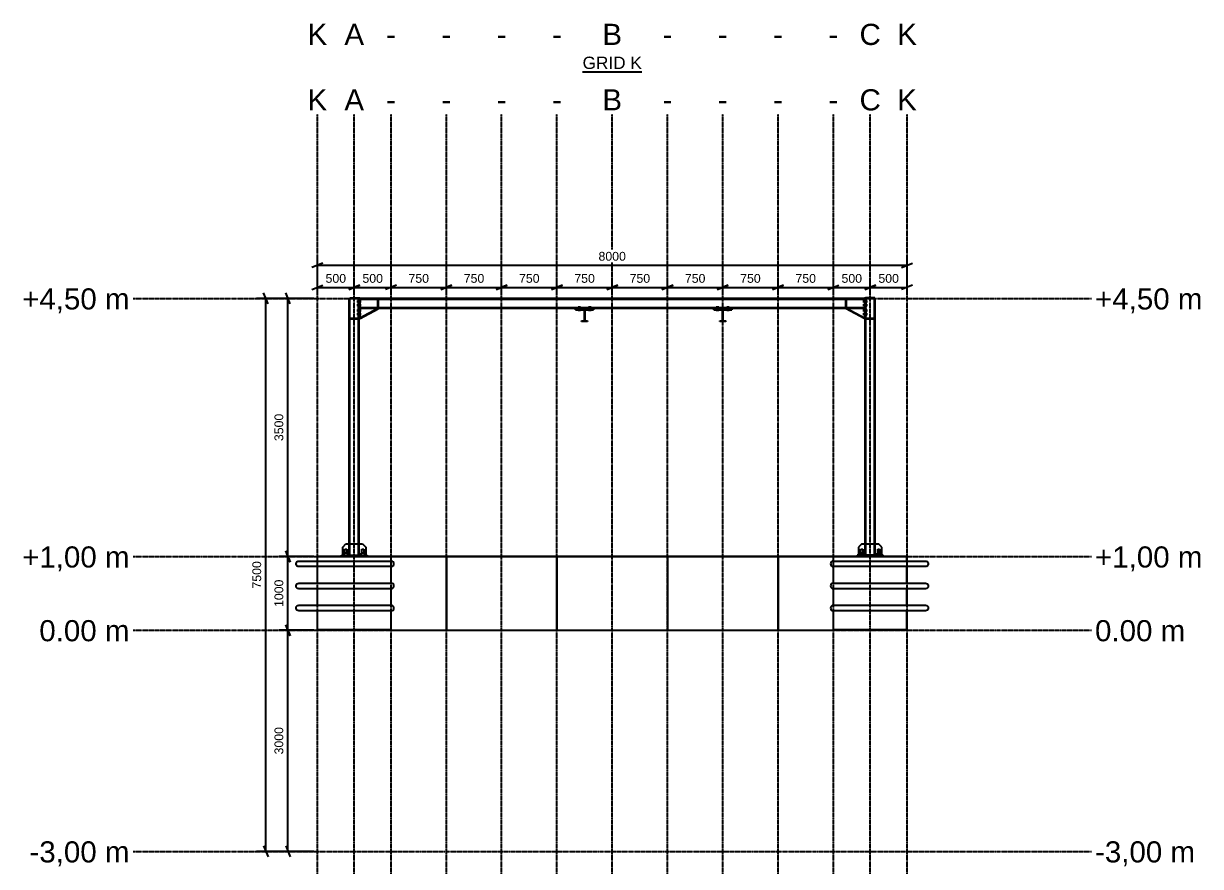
# Model space of a CAD drawing. Header units: millimetres. Extents: x -57554 to 16546, y 2142 to 98430.
# Drawn here: x -29083 to -13115, y 32726 to 44158 of the extents above; entities that cross this region are included whole.
import ezdxf

# ---------------------------------------------------------------- set-up
doc = ezdxf.new("R2010")
doc.units = ezdxf.units.MM
doc.linetypes.add('DXK_LINE_DOT3', pattern=[5.9187, 2.979, -0.9799, 0.9799, -0.9799])
doc.layers.add('S-Z23-A_DIMENSIONS', color=7, linetype='Continuous')
doc.styles.add('Arial', font='ARIAL.TTF', dxfattribs={"height": 0.2})

msp = doc.modelspace()

# ---------------------------------------------------------------- linework, layer by layer
at = {"color": 6, "linetype": 'Continuous'}
for p, q in [((-21498, 43505), (-20695, 43505)), ((-24548, 40376), (-24548, 40404)), ((-24548, 40404), (-24538, 40404)), ((-24520, 40404), (-24510, 40404)), ((-24510, 40376), (-24510, 40404)), ((-17683, 40404), (-17673, 40404)), ((-17683, 40376), (-17683, 40404)), ((-17644, 40404), (-17654, 40404)), ((-17644, 40376), (-17644, 40404)), ((-24548, 40390), (-24538, 40390)), ((-24548, 40376), (-24538, 40376)), ((-24548, 40326), (-24548, 40354)), ((-24548, 40354), (-24538, 40354)), ((-24548, 40340), (-24538, 40340)), ((-24548, 40326), (-24538, 40326)), ((-24548, 40252), (-24548, 40278)), ((-24548, 40278), (-24538, 40278)), ((-24548, 40265), (-24538, 40265)), ((-24548, 40252), (-24538, 40252)), ((-24520, 40390), (-24510, 40390)), ((-24520, 40376), (-24510, 40376)), ((-24520, 40354), (-24510, 40354)), ((-24520, 40340), (-24510, 40340)), ((-24520, 40326), (-24510, 40326)), ((-24520, 40278), (-24510, 40278)), ((-24520, 40265), (-24510, 40265)), ((-24520, 40252), (-24510, 40252)), ((-24510, 40326), (-24510, 40354)), ((-24510, 40252), (-24510, 40278)), ((-21525, 40310), (-21560, 40310)), ((-21560, 40297), (-21560, 40310)), ((-21560, 40264), (-21560, 40277)), ((-21525, 40264), (-21560, 40264)), ((-21551, 40297), (-21551, 40310)), ((-21551, 40264), (-21551, 40277)), ((-21534, 40297), (-21534, 40310)), ((-21534, 40264), (-21534, 40277)), ((-21525, 40297), (-21525, 40310)), ((-21525, 40277), (-21525, 40264)), ((-21383, 40310), (-21418, 40310)), ((-21418, 40297), (-21418, 40310)), ((-21418, 40264), (-21418, 40277)), ((-21383, 40264), (-21418, 40264)), ((-21409, 40297), (-21409, 40310)), ((-21409, 40264), (-21409, 40277)), ((-21392, 40297), (-21392, 40310)), ((-21392, 40264), (-21392, 40277)), ((-21383, 40297), (-21383, 40310)), ((-21383, 40277), (-21383, 40264)), ((-19650, 40310), (-19685, 40310)), ((-19685, 40297), (-19685, 40310)), ((-19685, 40264), (-19685, 40277)), ((-19650, 40264), (-19685, 40264)), ((-19676, 40297), (-19676, 40310)), ((-19676, 40264), (-19676, 40277)), ((-19659, 40297), (-19659, 40310)), ((-19659, 40264), (-19659, 40277)), ((-19650, 40297), (-19650, 40310)), ((-19650, 40277), (-19650, 40264)), ((-19508, 40310), (-19543, 40310)), ((-19543, 40297), (-19543, 40310)), ((-19543, 40264), (-19543, 40277)), ((-19508, 40264), (-19543, 40264)), ((-19534, 40297), (-19534, 40310)), ((-19534, 40264), (-19534, 40277)), ((-19517, 40297), (-19517, 40310)), ((-19517, 40264), (-19517, 40277)), ((-19508, 40297), (-19508, 40310)), ((-19508, 40277), (-19508, 40264)), ((-17683, 40390), (-17673, 40390)), ((-17673, 40376), (-17683, 40376)), ((-17683, 40354), (-17673, 40354)), ((-17683, 40326), (-17683, 40354)), ((-17683, 40340), (-17673, 40340)), ((-17673, 40326), (-17683, 40326)), ((-17683, 40278), (-17673, 40278)), ((-17683, 40252), (-17683, 40278)), ((-17683, 40265), (-17673, 40265)), ((-17673, 40252), (-17683, 40252)), ((-17654, 40390), (-17644, 40390)), ((-17654, 40376), (-17644, 40376)), ((-17644, 40354), (-17654, 40354)), ((-17654, 40340), (-17644, 40340)), ((-17654, 40326), (-17644, 40326)), ((-17644, 40278), (-17654, 40278)), ((-17654, 40265), (-17644, 40265)), ((-17654, 40252), (-17644, 40252)), ((-17644, 40326), (-17644, 40354)), ((-17644, 40252), (-17644, 40278)), ((-24548, 40202), (-24548, 40228)), ((-24548, 40228), (-24538, 40228)), ((-24548, 40215), (-24538, 40215)), ((-24548, 40202), (-24538, 40202)), ((-24520, 40228), (-24510, 40228)), ((-24520, 40215), (-24510, 40215)), ((-24520, 40202), (-24510, 40202)), ((-24510, 40202), (-24510, 40228)), ((-17683, 40228), (-17673, 40228)), ((-17683, 40202), (-17683, 40228)), ((-17683, 40215), (-17673, 40215)), ((-17673, 40202), (-17683, 40202)), ((-17644, 40228), (-17654, 40228)), ((-17654, 40215), (-17644, 40215)), ((-17654, 40202), (-17644, 40202)), ((-17644, 40202), (-17644, 40228))]:
    msp.add_line(p, q, dxfattribs=at)
at = {"color": 1, "linetype": 'DXK_LINE_DOT3'}
for p, q in [((-25096, 30430), (-25096, 42930)), ((-24596, 30430), (-24596, 42930)), ((-24096, 30430), (-24096, 42930)), ((-23346, 30430), (-23346, 42930)), ((-22596, 30430), (-22596, 42930)), ((-21846, 30430), (-21846, 42930)), ((-21096, 30430), (-21096, 42930)), ((-20346, 30430), (-20346, 42930)), ((-19596, 30430), (-19596, 42930)), ((-18846, 30430), (-18846, 42930)), ((-18096, 30430), (-18096, 42930)), ((-17596, 30430), (-17596, 42930)), ((-17096, 30430), (-17096, 42930)), ((-27596, 40430), (-14596, 40430)), ((-27596, 36930), (-14596, 36930)), ((-27596, 35930), (-14596, 35930)), ((-27596, 32930), (-14596, 32930))]:
    msp.add_line(p, q, dxfattribs=at)
at = {"color": 2, "linetype": 'Continuous'}
for p, q in [((-24663, 37100), (-24663, 40430)), ((-24663, 40430), (-24654, 40430)), ((-24658, 40430), (-24658, 40438)), ((-24658, 40438), (-24535, 40438)), ((-24654, 37100), (-24654, 40430)), ((-24654, 40430), (-24538, 40430)), ((-24538, 37100), (-24538, 40430)), ((-24538, 40430), (-24530, 40430)), ((-24535, 40438), (-24535, 40430)), ((-24530, 40440), (-24530, 40147)), ((-24530, 40440), (-24520, 40440)), ((-24530, 37100), (-24530, 40430)), ((-24520, 40440), (-24520, 40147)), ((-17673, 40430), (-24520, 40430)), ((-24520, 40430), (-24520, 40422)), ((-24520, 40422), (-17673, 40422)), ((-24274, 40306), (-24274, 40422)), ((-24266, 40306), (-24266, 40422)), ((-17927, 40306), (-17927, 40422)), ((-17919, 40306), (-17919, 40422)), ((-17673, 40440), (-17673, 40147)), ((-17673, 40440), (-17663, 40440)), ((-17673, 40422), (-17673, 40430)), ((-17663, 40440), (-17663, 40147)), ((-17663, 37100), (-17663, 40430)), ((-17663, 40430), (-17654, 40430)), ((-17535, 40438), (-17658, 40438)), ((-17658, 40438), (-17658, 40430)), ((-17654, 37100), (-17654, 40430)), ((-17654, 40430), (-17538, 40430)), ((-17538, 37100), (-17538, 40430)), ((-17538, 40430), (-17530, 40430)), ((-17535, 40430), (-17535, 40438)), ((-17530, 37100), (-17530, 40430)), ((-24520, 40306), (-17673, 40306)), ((-24520, 40306), (-24520, 40297)), ((-24520, 40297), (-21592, 40297)), ((-24520, 40167), (-24274, 40297)), ((-24516, 40159), (-24270, 40290)), ((-24274, 40297), (-24270, 40297)), ((-24270, 40297), (-24270, 40290)), ((-21592, 40297), (-21350, 40297)), ((-21592, 40287), (-21592, 40297)), ((-21350, 40287), (-21592, 40287)), ((-21592, 40287), (-21350, 40287)), ((-21592, 40277), (-21592, 40287)), ((-21592, 40277), (-21512, 40277)), ((-21512, 40270), (-21512, 40277)), ((-21512, 40277), (-21430, 40277)), ((-21474, 40270), (-21512, 40270)), ((-21474, 40124), (-21474, 40270)), ((-21430, 40270), (-21469, 40270)), ((-21469, 40270), (-21469, 40124)), ((-21430, 40277), (-21350, 40277)), ((-21430, 40277), (-21430, 40270)), ((-21350, 40297), (-21350, 40287)), ((-21350, 40297), (-19717, 40297)), ((-21350, 40287), (-21350, 40277)), ((-19717, 40297), (-19475, 40297)), ((-19717, 40287), (-19717, 40297)), ((-19717, 40287), (-19475, 40287)), ((-19717, 40277), (-19717, 40287)), ((-19475, 40287), (-19717, 40287)), ((-19717, 40277), (-19637, 40277)), ((-19637, 40270), (-19637, 40277)), ((-19637, 40277), (-19555, 40277)), ((-19599, 40270), (-19637, 40270)), ((-19599, 40124), (-19599, 40270)), ((-19555, 40270), (-19594, 40270)), ((-19594, 40270), (-19594, 40124)), ((-19555, 40277), (-19475, 40277)), ((-19555, 40277), (-19555, 40270)), ((-19475, 40297), (-19475, 40287)), ((-19475, 40297), (-17673, 40297)), ((-19475, 40287), (-19475, 40277)), ((-17923, 40297), (-17919, 40297)), ((-17923, 40290), (-17923, 40297)), ((-17677, 40159), (-17923, 40290)), ((-17919, 40297), (-17673, 40167)), ((-17673, 40297), (-17673, 40306)), ((-24654, 40160), (-24538, 40160)), ((-24654, 40152), (-24538, 40152)), ((-24530, 40147), (-24520, 40147)), ((-24516, 40159), (-24520, 40167)), ((-21512, 40117), (-21512, 40124)), ((-21512, 40124), (-21474, 40124)), ((-21430, 40117), (-21512, 40117)), ((-21469, 40124), (-21430, 40124)), ((-21430, 40124), (-21430, 40117)), ((-19637, 40117), (-19637, 40124)), ((-19637, 40124), (-19599, 40124)), ((-19555, 40117), (-19637, 40117)), ((-19594, 40124), (-19555, 40124)), ((-19555, 40124), (-19555, 40117)), ((-17673, 40167), (-17677, 40159)), ((-17673, 40147), (-17663, 40147)), ((-17654, 40160), (-17538, 40160)), ((-17654, 40152), (-17538, 40152)), ((-24753, 37055), (-24708, 37100)), ((-24753, 36950), (-24753, 37055)), ((-24708, 37100), (-24664, 37100)), ((-24654, 37100), (-24664, 37100)), ((-24664, 36950), (-24664, 37100)), ((-24664, 37055), (-24654, 37055)), ((-24654, 37100), (-24539, 37100)), ((-24654, 36950), (-24654, 37100)), ((-24529, 37100), (-24539, 37100)), ((-24539, 36950), (-24539, 37100)), ((-24539, 37055), (-24529, 37055)), ((-24529, 37100), (-24485, 37100)), ((-24529, 36950), (-24529, 37100)), ((-24485, 37100), (-24440, 37055)), ((-24440, 37055), (-24440, 36950)), ((-17708, 37100), (-17753, 37055)), ((-17753, 37055), (-17753, 36950)), ((-17708, 37100), (-17664, 37100)), ((-17654, 37100), (-17664, 37100)), ((-17664, 36950), (-17664, 37100)), ((-17664, 37055), (-17654, 37055)), ((-17654, 37100), (-17539, 37100)), ((-17654, 36950), (-17654, 37100)), ((-17529, 37100), (-17539, 37100)), ((-17539, 36950), (-17539, 37100)), ((-17539, 37055), (-17529, 37055)), ((-17529, 37100), (-17485, 37100)), ((-17529, 36950), (-17529, 37100)), ((-17440, 37055), (-17485, 37100)), ((-17440, 36950), (-17440, 37055)), ((-25096, 36932), (-25096, 36928)), ((-25096, 36932), (-23596, 36932)), ((-25096, 36868), (-25096, 36930)), ((-25096, 36930), (-25093, 36930)), ((-25096, 36928), (-23596, 36928)), ((-25093, 36868), (-25093, 36930)), ((-25093, 36930), (-24096, 36930)), ((-25093, 36868), (-25093, 36930)), ((-24771, 36932), (-24771, 36950)), ((-24771, 36950), (-24421, 36950)), ((-24684, 36977), (-24738, 36977)), ((-24738, 36977), (-24738, 36950)), ((-24724, 37030), (-24698, 37030)), ((-24724, 36977), (-24724, 37030)), ((-24698, 37030), (-24698, 36977)), ((-24684, 36950), (-24684, 36977)), ((-24454, 36977), (-24508, 36977)), ((-24508, 36977), (-24508, 36950)), ((-24494, 37030), (-24468, 37030)), ((-24494, 36977), (-24494, 37030)), ((-24468, 37030), (-24468, 36977)), ((-24454, 36950), (-24454, 36977)), ((-24421, 36950), (-24421, 36932)), ((-24096, 36868), (-24096, 36930)), ((-24096, 36868), (-24096, 36930)), ((-23596, 36932), (-23596, 36928)), ((-23596, 36932), (-23596, 36928)), ((-23596, 36932), (-22096, 36932)), ((-23596, 36928), (-22096, 36928)), ((-23346, 36928), (-23346, 35930)), ((-23346, 35930), (-23346, 36928)), ((-22096, 36932), (-22096, 36928)), ((-22096, 36932), (-22096, 36928)), ((-22096, 36932), (-20596, 36932)), ((-22096, 36928), (-20596, 36928)), ((-21846, 35930), (-21846, 36928)), ((-21846, 36928), (-21846, 35930)), ((-20596, 36932), (-20596, 36928)), ((-20596, 36932), (-20596, 36928)), ((-20596, 36932), (-19096, 36932)), ((-20596, 36928), (-19096, 36928)), ((-18846, 36930), (-20346, 36930)), ((-20346, 36930), (-20346, 35930)), ((-19096, 36932), (-19096, 36928)), ((-19096, 36932), (-19096, 36928)), ((-19096, 36932), (-17596, 36932)), ((-19096, 36928), (-17596, 36928)), ((-18846, 35930), (-18846, 36930)), ((-18096, 36930), (-18846, 36930)), ((-18846, 36930), (-18846, 35930)), ((-18846, 36927), (-18846, 36927)), ((-18096, 36868), (-18096, 36930)), ((-18096, 36930), (-17099, 36930)), ((-18096, 36868), (-18096, 36930)), ((-17421, 36950), (-17771, 36950)), ((-17771, 36950), (-17771, 36932)), ((-17684, 36977), (-17738, 36977)), ((-17738, 36977), (-17738, 36950)), ((-17724, 37030), (-17698, 37030)), ((-17724, 36977), (-17724, 37030)), ((-17698, 37030), (-17698, 36977)), ((-17684, 36950), (-17684, 36977)), ((-17596, 36932), (-17596, 36928)), ((-17596, 36932), (-17596, 36928)), ((-17596, 36932), (-17099, 36932)), ((-17596, 36928), (-17099, 36928)), ((-17454, 36977), (-17508, 36977)), ((-17508, 36977), (-17508, 36950)), ((-17494, 37030), (-17468, 37030)), ((-17494, 36977), (-17494, 37030)), ((-17468, 37030), (-17468, 36977)), ((-17454, 36950), (-17454, 36977)), ((-17421, 36932), (-17421, 36950)), ((-17099, 36932), (-17099, 36928)), ((-17099, 36868), (-17099, 36930)), ((-17099, 36930), (-17096, 36930)), ((-17099, 36868), (-17099, 36930)), ((-17096, 36868), (-17096, 36930)), ((-25384, 36830), (-25382, 36845)), ((-25382, 36815), (-25384, 36830)), ((-25382, 36845), (-25373, 36857)), ((-25373, 36803), (-25382, 36815)), ((-25373, 36857), (-25361, 36865)), ((-25361, 36795), (-25373, 36803)), ((-25361, 36865), (-25346, 36868)), ((-25346, 36792), (-25361, 36795)), ((-25346, 36868), (-24096, 36868)), ((-24096, 36792), (-25346, 36792)), ((-25096, 36568), (-25096, 36792)), ((-25093, 36568), (-25093, 36792)), ((-25093, 36568), (-25093, 36792)), ((-24082, 36865), (-24096, 36868)), ((-24096, 36792), (-24082, 36795)), ((-24096, 36568), (-24096, 36792)), ((-24096, 36568), (-24096, 36792)), ((-24069, 36857), (-24082, 36865)), ((-24082, 36795), (-24069, 36803)), ((-24061, 36845), (-24069, 36857)), ((-24069, 36803), (-24061, 36815)), ((-24058, 36830), (-24061, 36845)), ((-24061, 36815), (-24058, 36830)), ((-18846, 36827), (-18846, 36827)), ((-18846, 36827), (-18846, 36827)), ((-18132, 36845), (-18134, 36830)), ((-18134, 36830), (-18132, 36815)), ((-18123, 36857), (-18132, 36845)), ((-18132, 36815), (-18123, 36803)), ((-18111, 36865), (-18123, 36857)), ((-18123, 36803), (-18111, 36795)), ((-18096, 36868), (-18111, 36865)), ((-18111, 36795), (-18096, 36792)), ((-18096, 36868), (-16846, 36868)), ((-16846, 36792), (-18096, 36792)), ((-18096, 36568), (-18096, 36792)), ((-18096, 36568), (-18096, 36792)), ((-17099, 36568), (-17099, 36792)), ((-17099, 36568), (-17099, 36792)), ((-17096, 36568), (-17096, 36792)), ((-16846, 36868), (-16832, 36865)), ((-16832, 36795), (-16846, 36792)), ((-16832, 36865), (-16819, 36857)), ((-16819, 36803), (-16832, 36795)), ((-16819, 36857), (-16811, 36845)), ((-16811, 36815), (-16819, 36803)), ((-16811, 36845), (-16808, 36830)), ((-16808, 36830), (-16811, 36815)), ((-25373, 36557), (-25361, 36565)), ((-25361, 36565), (-25346, 36568)), ((-25346, 36568), (-24096, 36568)), ((-24082, 36565), (-24096, 36568)), ((-24069, 36557), (-24082, 36565)), ((-18111, 36565), (-18123, 36557)), ((-18096, 36568), (-18111, 36565)), ((-18096, 36568), (-16846, 36568)), ((-16846, 36568), (-16832, 36565)), ((-16832, 36565), (-16819, 36557)), ((-25384, 36530), (-25382, 36545)), ((-25382, 36515), (-25384, 36530)), ((-25382, 36545), (-25373, 36557)), ((-25373, 36503), (-25382, 36515)), ((-25361, 36495), (-25373, 36503)), ((-25346, 36492), (-25361, 36495)), ((-24096, 36492), (-25346, 36492)), ((-25096, 36268), (-25096, 36492)), ((-25093, 36268), (-25093, 36492)), ((-25093, 36268), (-25093, 36492)), ((-24096, 36492), (-24082, 36495)), ((-24096, 36268), (-24096, 36492)), ((-24096, 36268), (-24096, 36492)), ((-24082, 36495), (-24069, 36503)), ((-24061, 36545), (-24069, 36557)), ((-24069, 36503), (-24061, 36515)), ((-24058, 36530), (-24061, 36545)), ((-24061, 36515), (-24058, 36530)), ((-18132, 36545), (-18134, 36530)), ((-18134, 36530), (-18132, 36515)), ((-18123, 36557), (-18132, 36545)), ((-18132, 36515), (-18123, 36503)), ((-18123, 36503), (-18111, 36495)), ((-18111, 36495), (-18096, 36492)), ((-18096, 36268), (-18096, 36492)), ((-18096, 36268), (-18096, 36492)), ((-16846, 36492), (-18096, 36492)), ((-17099, 36268), (-17099, 36492)), ((-17099, 36268), (-17099, 36492)), ((-17096, 36268), (-17096, 36492)), ((-16832, 36495), (-16846, 36492)), ((-16819, 36503), (-16832, 36495)), ((-16819, 36557), (-16811, 36545)), ((-16811, 36515), (-16819, 36503)), ((-16811, 36545), (-16808, 36530)), ((-16808, 36530), (-16811, 36515)), ((-25382, 36245), (-25373, 36257)), ((-25373, 36257), (-25361, 36265)), ((-25361, 36265), (-25346, 36268)), ((-25346, 36268), (-24096, 36268)), ((-24082, 36265), (-24096, 36268)), ((-24069, 36257), (-24082, 36265)), ((-24061, 36245), (-24069, 36257)), ((-18123, 36257), (-18132, 36245)), ((-18111, 36265), (-18123, 36257)), ((-18096, 36268), (-18111, 36265)), ((-18096, 36268), (-16846, 36268)), ((-16846, 36268), (-16832, 36265)), ((-16832, 36265), (-16819, 36257)), ((-16819, 36257), (-16811, 36245)), ((-25384, 36230), (-25382, 36245)), ((-25382, 36215), (-25384, 36230)), ((-25373, 36203), (-25382, 36215)), ((-25361, 36195), (-25373, 36203)), ((-25346, 36192), (-25361, 36195)), ((-24096, 36192), (-25346, 36192)), ((-25096, 35930), (-25096, 36192)), ((-25093, 35933), (-25093, 36192)), ((-25093, 35933), (-25093, 36192)), ((-24096, 36192), (-24082, 36195)), ((-24096, 35930), (-24096, 36192)), ((-24096, 35933), (-24096, 36192)), ((-24082, 36195), (-24069, 36203)), ((-24069, 36203), (-24061, 36215)), ((-24058, 36230), (-24061, 36245)), ((-24061, 36215), (-24058, 36230)), ((-18132, 36245), (-18134, 36230)), ((-18134, 36230), (-18132, 36215)), ((-18132, 36215), (-18123, 36203)), ((-18123, 36203), (-18111, 36195)), ((-18111, 36195), (-18096, 36192)), ((-18096, 35930), (-18096, 36192)), ((-18096, 35933), (-18096, 36192)), ((-16846, 36192), (-18096, 36192)), ((-17099, 35933), (-17099, 36192)), ((-17099, 35933), (-17099, 36192)), ((-17096, 35930), (-17096, 36192)), ((-16832, 36195), (-16846, 36192)), ((-16819, 36203), (-16832, 36195)), ((-16811, 36215), (-16819, 36203)), ((-16811, 36245), (-16808, 36230)), ((-16808, 36230), (-16811, 36215)), ((-24096, 35930), (-25096, 35930)), ((-25093, 35933), (-24096, 35933)), ((-24096, 35933), (-25093, 35933)), ((-24096, 35933), (-24096, 35930)), ((-24096, 35930), (-23346, 35930)), ((-23346, 35930), (-21846, 35930)), ((-21846, 35930), (-20346, 35930)), ((-20346, 35930), (-18846, 35930)), ((-18846, 36033), (-18846, 36033)), ((-18846, 36033), (-18846, 36033)), ((-18846, 35933), (-18846, 35933)), ((-18846, 35930), (-18096, 35930)), ((-18096, 35930), (-18096, 35933)), ((-18096, 35933), (-17099, 35933)), ((-17099, 35933), (-18096, 35933)), ((-17096, 35930), (-18096, 35930))]:
    msp.add_line(p, q, dxfattribs=at)
at = {"layer": 'S-Z23-A_DIMENSIONS'}
for p, q in [((-25021, 40910), (-25171, 40850)), ((-25096, 40480), (-25096, 41005)), ((-25096, 40880), (-17096, 40880)), ((-17171, 40850), (-17021, 40910)), ((-17096, 40480), (-17096, 41005)), ((-25171, 40550), (-25021, 40610)), ((-25096, 40480), (-25096, 40705)), ((-25096, 40580), (-24596, 40580)), ((-24671, 40550), (-24521, 40610)), ((-24596, 40480), (-24596, 40705)), ((-24596, 40480), (-24596, 40705)), ((-24596, 40580), (-24096, 40580)), ((-24021, 40610), (-24171, 40550)), ((-24021, 40610), (-24171, 40550)), ((-24096, 40480), (-24096, 40705)), ((-24096, 40480), (-24096, 40705)), ((-24096, 40580), (-23346, 40580)), ((-23421, 40550), (-23271, 40610)), ((-23271, 40610), (-23421, 40550)), ((-23346, 40480), (-23346, 40705)), ((-23346, 40480), (-23346, 40705)), ((-23346, 40580), (-22596, 40580)), ((-22521, 40610), (-22671, 40550)), ((-22671, 40550), (-22521, 40610)), ((-22596, 40480), (-22596, 40705)), ((-22596, 40480), (-22596, 40705)), ((-22596, 40580), (-21846, 40580)), ((-21771, 40610), (-21921, 40550)), ((-21921, 40550), (-21771, 40610)), ((-21846, 40480), (-21846, 40705)), ((-21846, 40480), (-21846, 40705)), ((-21846, 40580), (-21096, 40580)), ((-21021, 40610), (-21171, 40550)), ((-21171, 40550), (-21021, 40610)), ((-21096, 40480), (-21096, 40705)), ((-21096, 40480), (-21096, 40705)), ((-21096, 40580), (-20346, 40580)), ((-20271, 40610), (-20421, 40550)), ((-20421, 40550), (-20271, 40610)), ((-20346, 40480), (-20346, 40705)), ((-20346, 40480), (-20346, 40705)), ((-20346, 40580), (-19596, 40580)), ((-19521, 40610), (-19671, 40550)), ((-19671, 40550), (-19521, 40610)), ((-19596, 40480), (-19596, 40705)), ((-19596, 40480), (-19596, 40705)), ((-19596, 40580), (-18846, 40580)), ((-18771, 40610), (-18921, 40550)), ((-18921, 40550), (-18771, 40610)), ((-18846, 40480), (-18846, 40705)), ((-18846, 40480), (-18846, 40705)), ((-18846, 40580), (-18096, 40580)), ((-18171, 40550), (-18021, 40610)), ((-18096, 40480), (-18096, 40705)), ((-18096, 40480), (-18096, 40705)), ((-18096, 40580), (-17596, 40580)), ((-17671, 40550), (-17521, 40610)), ((-17596, 40480), (-17596, 40705)), ((-17596, 40480), (-17596, 40705)), ((-17596, 40580), (-17096, 40580)), ((-17021, 40610), (-17171, 40550)), ((-17096, 40480), (-17096, 40705)), ((-25146, 40430), (-25921, 40430)), ((-25766, 40355), (-25826, 40505)), ((-25796, 32930), (-25796, 40430)), ((-25146, 40430), (-25621, 40430)), ((-25466, 40355), (-25526, 40505)), ((-25496, 36930), (-25496, 40430)), ((-25146, 36930), (-25621, 36930)), ((-25146, 36930), (-25621, 36930)), ((-25526, 37005), (-25466, 36855)), ((-25466, 36855), (-25526, 37005)), ((-25496, 35930), (-25496, 36930)), ((-25146, 35930), (-25621, 35930)), ((-25146, 35930), (-25621, 35930)), ((-25526, 36005), (-25466, 35855)), ((-25466, 35855), (-25526, 36005)), ((-25496, 32930), (-25496, 35930)), ((-25146, 32930), (-25921, 32930)), ((-25826, 33005), (-25766, 32855)), ((-25146, 32930), (-25621, 32930)), ((-25526, 33005), (-25466, 32855))]:
    msp.add_line(p, q, dxfattribs=at)

# ---------------------------------------------------------------- texts
at = {"color": 5, "linetype": 'Continuous', "style": 'Arial'}
for s, height, p in [('K', 287, (-25230, 43868)), ('A', 287, (-24730, 43868)), ('B', 287, (-21230, 43868)), ('C', 287, (-17741, 43868)), ('K', 287, (-17230, 43868)), ('-', 287, (-24163, 43868)), ('-', 287, (-23413, 43868)), ('-', 287, (-22663, 43868)), ('-', 287, (-21913, 43868)), ('-', 287, (-20413, 43868)), ('-', 287, (-19663, 43868)), ('-', 287, (-18913, 43868)), ('-', 287, (-18163, 43868)), ('K', 287, (-25230, 42980)), ('A', 287, (-24730, 42980)), ('B', 287, (-21230, 42980)), ('C', 287, (-17741, 42980)), ('K', 287, (-17230, 42980)), ('-', 287, (-24163, 42980)), ('-', 287, (-23413, 42980)), ('-', 287, (-22663, 42980)), ('-', 287, (-21913, 42980)), ('-', 287, (-20413, 42980)), ('-', 287, (-19663, 42980)), ('-', 287, (-18913, 42980)), ('-', 287, (-18163, 42980)), ('+4,50 m', 286.5, (-29102, 40280)), ('+4,50 m', 286.5, (-14546, 40280)), ('+1,00 m', 286.5, (-29102, 36780)), ('+1,00 m', 286.5, (-14546, 36780)), ('0.00 m', 286.5, (-28869, 35780)), ('0.00 m', 286.5, (-14546, 35780)), ('-3,00 m', 286.5, (-29002, 32780)), ('-3,00 m', 286.5, (-14546, 32780))]:
    msp.add_text(s, height=height, dxfattribs=at).set_placement(p)

# ---------------------------------------------------------------- next in the draw order: wipeouts: each hides what was drawn before it
at = {"color": 0, "linetype": 'Continuous'}
msp.add_wipeout([(-20695, 43542), (-20695, 43718), (-21498, 43718), (-21498, 43542)], dxfattribs=at)
for points in [[(-20886, 40918), (-20886, 41092), (-21307, 41092), (-21307, 40918)], [(-24182, 40618), (-24182, 40792), (-24510, 40792), (-24510, 40618)], [(-23557, 40618), (-23557, 40792), (-23885, 40792), (-23885, 40618)], [(-22807, 40618), (-22807, 40792), (-23135, 40792), (-23135, 40618)], [(-22057, 40618), (-22057, 40792), (-22385, 40792), (-22385, 40618)], [(-21307, 40618), (-21307, 40792), (-21635, 40792), (-21635, 40618)], [(-20557, 40618), (-20557, 40792), (-20885, 40792), (-20885, 40618)], [(-19807, 40618), (-19807, 40792), (-20135, 40792), (-20135, 40618)], [(-19057, 40618), (-19057, 40792), (-19385, 40792), (-19385, 40618)], [(-18307, 40618), (-18307, 40792), (-18635, 40792), (-18635, 40618)], [(-17182, 40618), (-17182, 40792), (-17510, 40792), (-17510, 40618)], [(-25534, 38890), (-25709, 38890), (-25709, 38470), (-25534, 38470)], [(-25834, 36890), (-26009, 36890), (-26009, 36470), (-25834, 36470)], [(-25534, 36640), (-25709, 36640), (-25709, 36220), (-25534, 36220)], [(-25534, 34640), (-25709, 34640), (-25709, 34220), (-25534, 34220)]]:
    msp.add_wipeout(points).dxf.layer = 'S-Z23-A_DIMENSIONS'

# ---------------------------------------------------------------- next in the draw order: linework, layer by layer
at = {"layer": 'S-Z23-A_DIMENSIONS'}
for p, q in [((-24521, 40610), (-24671, 40550)), ((-17521, 40610), (-17671, 40550))]:
    msp.add_line(p, q, dxfattribs=at)

# ---------------------------------------------------------------- next in the draw order: texts
at = {"color": 7, "linetype": 'Continuous', "style": 'Arial'}
msp.add_text('GRID K', height=167.1, dxfattribs=at).set_placement((-21498, 43542))
at = {"layer": 'S-Z23-A_DIMENSIONS', "style": 'Arial'}
for s, p in [('8000', (-21282, 40942)), ('500', (-24485, 40642)), ('750', (-23860, 40642)), ('750', (-23110, 40642)), ('750', (-22360, 40642)), ('750', (-21610, 40642)), ('750', (-20860, 40642)), ('750', (-20110, 40642)), ('750', (-19360, 40642)), ('750', (-18610, 40642)), ('500', (-17485, 40642))]:
    msp.add_text(s, height=119.4, dxfattribs=at).set_placement(p)
for s, p in [('3500', (-25559, 38495)), ('7500', (-25859, 36495)), ('1000', (-25559, 36245)), ('3000', (-25559, 34245))]:
    msp.add_text(s, height=119.4, rotation=90.0002, dxfattribs=at).set_placement(p)

# ---------------------------------------------------------------- next in the draw order: wipeouts: each hides what was drawn before it
for points in [[(-24682, 40618), (-24682, 40792), (-25010, 40792), (-25010, 40618)], [(-17682, 40618), (-17682, 40792), (-18010, 40792), (-18010, 40618)]]:
    msp.add_wipeout(points).dxf.layer = 'S-Z23-A_DIMENSIONS'

# ---------------------------------------------------------------- next in the draw order: linework, layer by layer
at = {"layer": 'S-Z23-A_DIMENSIONS'}
msp.add_line((-18171, 40550), (-18021, 40610), dxfattribs=at)

# ---------------------------------------------------------------- next in the draw order: texts
at = {"layer": 'S-Z23-A_DIMENSIONS', "style": 'Arial'}
for p in [(-24985, 40642), (-17985, 40642)]:
    msp.add_text('500', height=119.4, dxfattribs=at).set_placement(p)

doc.saveas('drawing.dxf')
